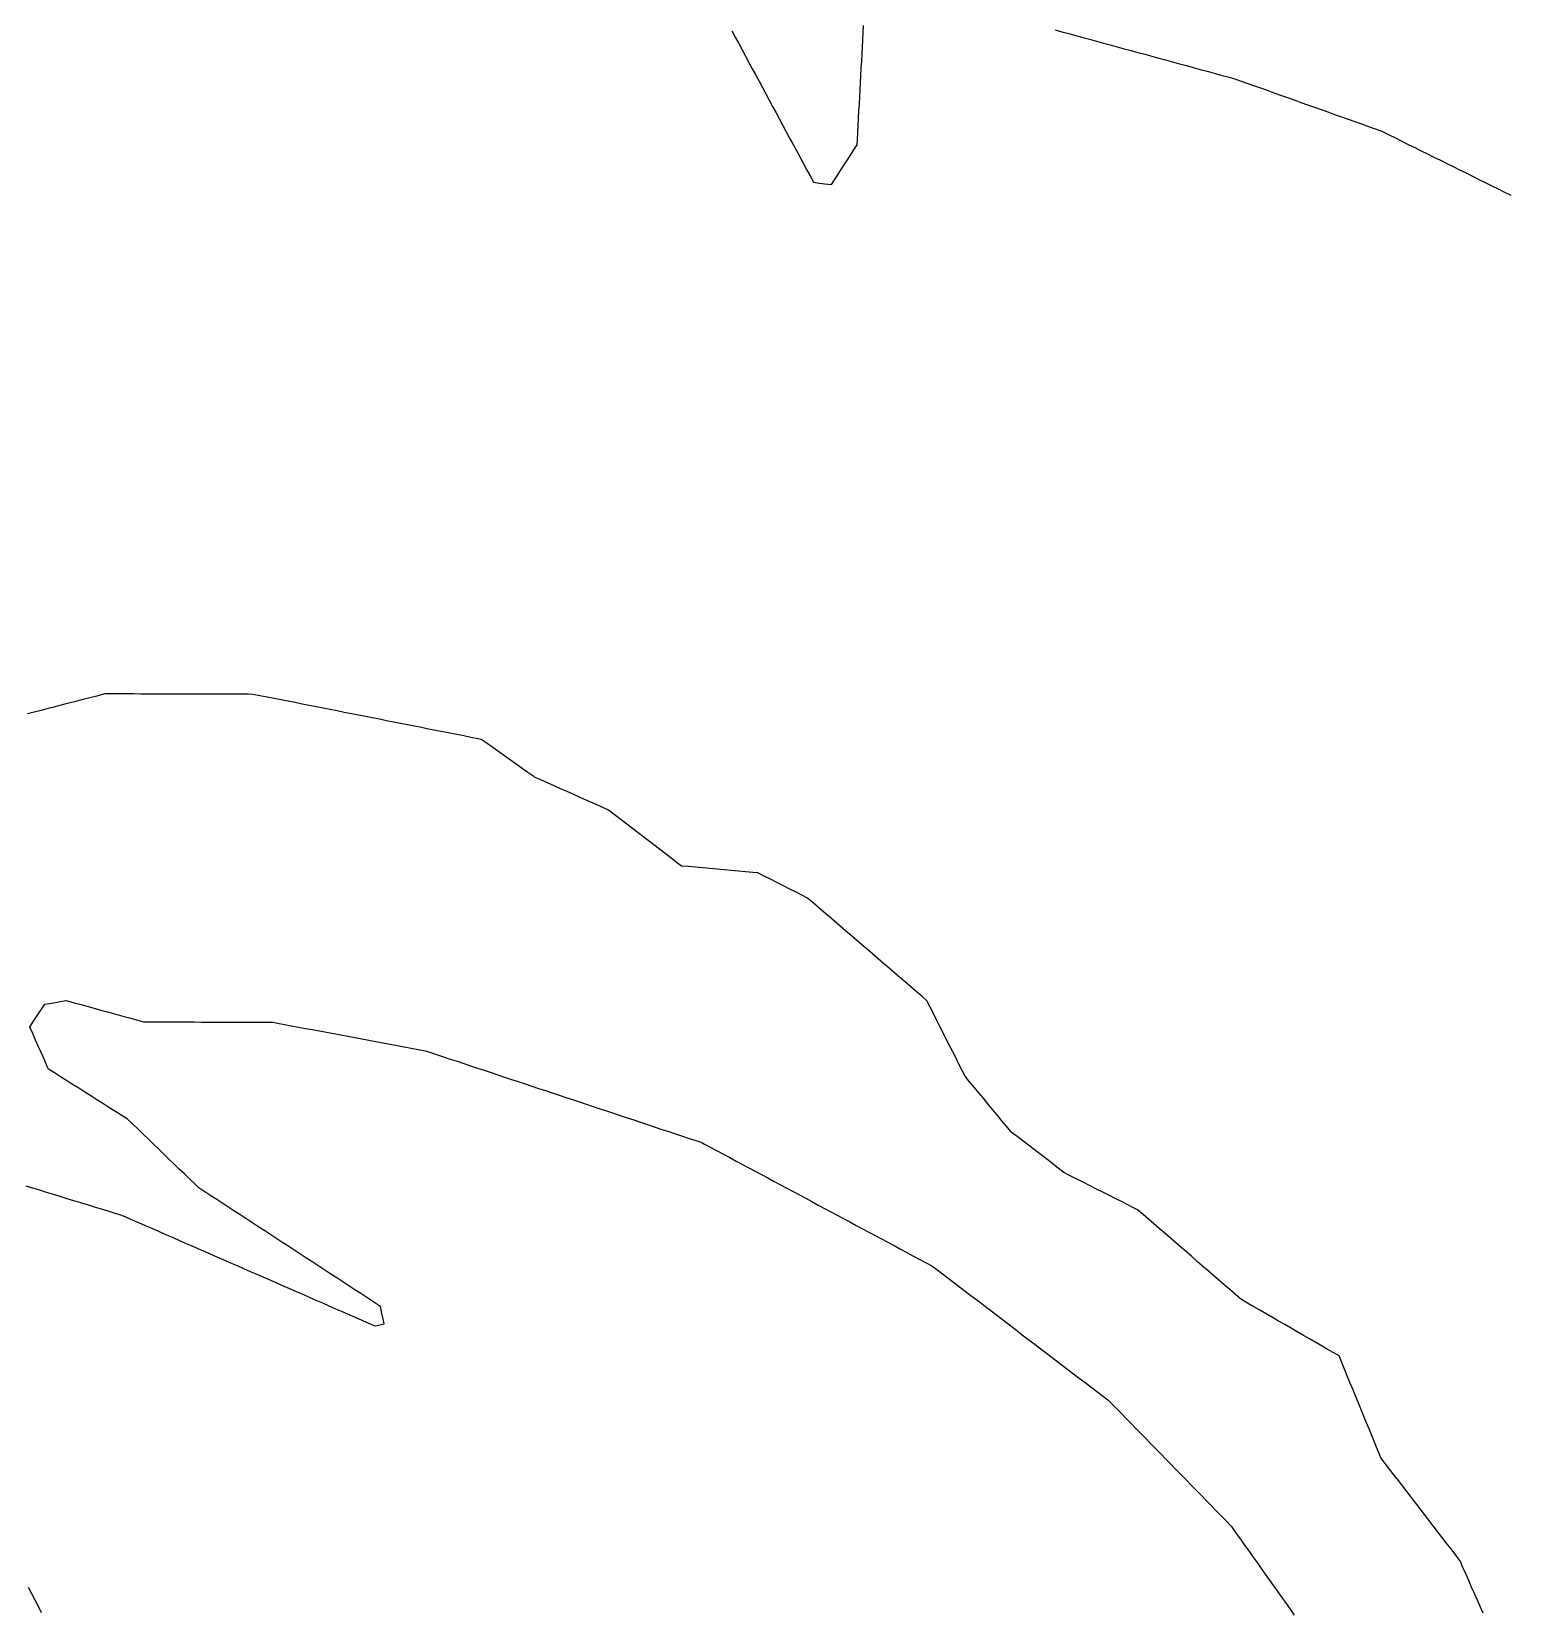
# Model space of a CAD drawing. Header units: millimetres. Extents: x 257 to 2289, y 96 to 1983.
# Drawn here: x 1909.5 to 2115.9, y 1036.4 to 1256.8 of the extents above; entities that cross this region are included whole.
import ezdxf

# ---------------------------------------------------------------- set-up
doc = ezdxf.new("R2010")
doc.units = ezdxf.units.MM
doc.layers.add('ALL_ISLANDS', color=7, linetype='Continuous')
doc.layers.add('OUTLINE_ISLAND_01', color=7, linetype='Continuous')

msp = doc.modelspace()

# ---------------------------------------------------------------- linework, layer by layer
at = {"layer": 'ALL_ISLANDS'}
for points in [[(2007.2126, 1256.9334), (2007.6869, 1256.0531), (2008.1613, 1255.1727), (2008.6357, 1254.2924), (2009.1101, 1253.4121), (2009.5845, 1252.5318), (2010.0589, 1251.6515), (2010.5333, 1250.7712), (2011.0077, 1249.8909), (2011.4821, 1249.0105), (2011.9564, 1248.1302), (2012.4308, 1247.2499), (2012.9052, 1246.3696), (2013.3796, 1245.4893), (2013.854, 1244.609), (2014.3284, 1243.7286), (2014.8028, 1242.8483), (2015.2772, 1241.968), (2015.7516, 1241.0877), (2016.2259, 1240.2074), (2016.7003, 1239.3271), (2017.1747, 1238.4468), (2017.6491, 1237.5664), (2018.1235, 1236.6861), (2018.5979, 1235.8058), (2019.1406, 1235.7314), (2020.1313, 1235.5955), (2021.122, 1235.4596), (2021.456, 1235.9802), (2021.9958, 1236.822), (2022.5357, 1237.6637), (2023.0756, 1238.5055), (2023.6154, 1239.3472), (2024.1553, 1240.189), (2024.6952, 1241.0307), (2024.7331, 1241.7257), (2024.7876, 1242.7242), (2024.8421, 1243.7227), (2024.8966, 1244.7212), (2024.9511, 1245.7197), (2025.0056, 1246.7182), (2025.0601, 1247.7167), (2025.1146, 1248.7153), (2025.1691, 1249.7138), (2025.2235, 1250.7123), (2025.278, 1251.7108), (2025.3325, 1252.7093), (2025.387, 1253.7078), (2025.4415, 1254.7063), (2025.496, 1255.7049), (2025.5505, 1256.7034), (2025.605, 1257.7019)], [(2052.3221, 1257.0764), (2053.2869, 1256.8135), (2054.2518, 1256.5506), (2055.2166, 1256.2878), (2056.1814, 1256.0249), (2057.1462, 1255.762), (2058.1111, 1255.4992), (2059.0759, 1255.2363), (2060.0407, 1254.9734), (2061.0056, 1254.7105), (2061.9704, 1254.4477), (2062.9352, 1254.1848), (2063.9001, 1253.9219), (2064.8649, 1253.6591), (2065.8297, 1253.3962), (2066.7946, 1253.1333), (2067.7594, 1252.8705), (2068.7242, 1252.6076), (2069.6891, 1252.3447), (2070.6539, 1252.0819), (2071.6187, 1251.819), (2072.5836, 1251.5561), (2073.5484, 1251.2932), (2074.5132, 1251.0304), (2075.478, 1250.7675), (2076.4429, 1250.5046), (2077.4077, 1250.2418), (2078.1605, 1249.9735), (2079.1025, 1249.6378), (2080.0444, 1249.3021), (2080.9864, 1248.9664), (2081.9284, 1248.6307), (2082.8704, 1248.295), (2083.8123, 1247.9593), (2084.7543, 1247.6236), (2085.6963, 1247.2879), (2086.6382, 1246.9522), (2087.5802, 1246.6165), (2088.5222, 1246.2808), (2089.4641, 1245.9451), (2090.4061, 1245.6094), (2091.3481, 1245.2737), (2092.2901, 1244.938), (2093.232, 1244.6024), (2094.174, 1244.2667), (2095.116, 1243.931), (2096.0579, 1243.5953), (2096.9999, 1243.2596), (2097.9419, 1242.9239), (2098.0545, 1242.868), (2098.9503, 1242.4235), (2099.8461, 1241.979), (2100.7418, 1241.5344), (2101.6376, 1241.0899), (2102.5334, 1240.6454), (2103.4291, 1240.2009), (2104.3249, 1239.7564), (2105.2207, 1239.3119), (2106.1165, 1238.8673), (2107.0122, 1238.4228), (2107.908, 1237.9783), (2108.8038, 1237.5338), (2109.6995, 1237.0893), (2110.5953, 1236.6448), (2111.4911, 1236.2003), (2112.3869, 1235.7557), (2113.2826, 1235.3112), (2114.1784, 1234.8667), (2115.0742, 1234.4222), (2115.9699, 1233.9777)], [(2112.0892, 1035.9895), (2111.6849, 1036.9041), (2111.2806, 1037.8188), (2110.8762, 1038.7334), (2110.4719, 1039.648), (2110.0676, 1040.5626), (2109.6633, 1041.4772), (2109.259, 1042.3919), (2108.8547, 1043.3065), (2108.7685, 1043.4187), (2108.1596, 1044.2119), (2107.5507, 1045.0052), (2106.9418, 1045.7985), (2106.333, 1046.5917), (2105.7241, 1047.385), (2105.1152, 1048.1782), (2104.5063, 1048.9715), (2103.8974, 1049.7647), (2103.2885, 1050.558), (2102.6796, 1051.3512), (2102.0707, 1052.1445), (2101.4618, 1052.9377), (2100.8529, 1053.731), (2100.244, 1054.5242), (2099.6351, 1055.3175), (2099.0262, 1056.1107), (2098.4173, 1056.904), (2097.8085, 1057.6972), (2097.6699, 1058.0348), (2097.2901, 1058.9599), (2096.9104, 1059.8849), (2096.5306, 1060.81), (2096.1509, 1061.7351), (2095.7711, 1062.6602), (2095.3914, 1063.5853), (2095.0116, 1064.5104), (2094.6319, 1065.4355), (2094.2521, 1066.3606), (2093.8724, 1067.2856), (2093.4926, 1068.2107), (2093.1129, 1069.1358), (2092.7331, 1070.0609), (2092.3534, 1070.986), (2091.9736, 1071.9111), (2091.3241, 1072.2859), (2090.4579, 1072.7858), (2089.5918, 1073.2856), (2088.7257, 1073.7854), (2087.8596, 1074.2852), (2086.9934, 1074.785), (2086.1273, 1075.2849), (2085.2612, 1075.7847), (2084.395, 1076.2845), (2083.5289, 1076.7843), (2082.6628, 1077.2842), (2081.7967, 1077.784), (2080.9305, 1078.2838), (2080.0644, 1078.7836), (2079.1983, 1079.2834), (2078.3322, 1079.7833), (2078.2139, 1079.8856), (2077.458, 1080.5403), (2076.7021, 1081.1949), (2075.9461, 1081.8496), (2075.1902, 1082.5042), (2074.4342, 1083.1588), (2073.6783, 1083.8135), (2072.9223, 1084.4681), (2072.1664, 1085.1227), (2071.4105, 1085.7774), (2070.6545, 1086.432), (2069.8986, 1087.0867), (2069.1426, 1087.7413), (2068.3867, 1088.3959), (2067.6307, 1089.0506), (2066.8748, 1089.7052), (2066.1189, 1090.3599), (2065.3629, 1091.0145), (2064.607, 1091.6691), (2063.851, 1092.3238), (2063.3821, 1092.5603), (2062.4892, 1093.0106), (2061.5963, 1093.4609), (2060.7034, 1093.9112), (2059.8106, 1094.3615), (2058.9177, 1094.8118), (2058.0248, 1095.2621), (2057.1319, 1095.7124), (2056.2391, 1096.1627), (2055.3462, 1096.613), (2054.4533, 1097.0633), (2053.5604, 1097.5135), (2053.3455, 1097.6795), (2052.5539, 1098.2905), (2051.7623, 1098.9016), (2050.9707, 1099.5126), (2050.1791, 1100.1236), (2049.3875, 1100.7347), (2048.5959, 1101.3457), (2047.8043, 1101.9568), (2047.0127, 1102.5678), (2046.2211, 1103.1789), (2046.1485, 1103.2663), (2045.51, 1104.0359), (2044.8716, 1104.8056), (2044.2331, 1105.5752), (2043.5946, 1106.3448), (2042.9561, 1107.1145), (2042.3176, 1107.8841), (2041.6791, 1108.6537), (2041.0407, 1109.4234), (2040.4022, 1110.193), (2039.7637, 1110.9626), (2039.4001, 1111.6832), (2038.9496, 1112.5759), (2038.4991, 1113.4687), (2038.0486, 1114.3615), (2037.598, 1115.2542), (2037.1475, 1116.147), (2036.697, 1117.0398), (2036.2465, 1117.9325), (2035.796, 1118.8253), (2035.3455, 1119.7181), (2034.895, 1120.6108), (2034.4444, 1121.5036), (2033.7048, 1122.1403), (2032.9469, 1122.7926), (2032.189, 1123.445), (2031.431, 1124.0973), (2030.6731, 1124.7497), (2029.9152, 1125.402), (2029.1573, 1126.0544), (2028.3994, 1126.7068), (2027.6415, 1127.3591), (2026.8836, 1128.0115), (2026.1256, 1128.6638), (2025.3677, 1129.3162), (2024.6098, 1129.9685), (2023.8519, 1130.6209), (2023.094, 1131.2732), (2022.3361, 1131.9256), (2021.5782, 1132.578), (2020.8203, 1133.2303), (2020.0623, 1133.8827), (2019.3044, 1134.535), (2018.5465, 1135.1874), (2017.7886, 1135.8397), (2017.0756, 1136.2016), (2016.1839, 1136.6543), (2015.2922, 1137.1069), (2014.4005, 1137.5595), (2013.5088, 1138.0121), (2012.6171, 1138.4648), (2011.7254, 1138.9174), (2010.8337, 1139.37), (2010.1188, 1139.4338), (2009.1228, 1139.5228), (2008.1267, 1139.6118), (2007.1307, 1139.7007), (2006.1347, 1139.7897), (2005.1386, 1139.8786), (2004.1426, 1139.9676), (2003.1466, 1140.0566), (2002.1505, 1140.1455), (2001.1545, 1140.2345), (2000.1584, 1140.3234), (1999.4914, 1140.8355), (1998.6982, 1141.4444), (1997.9049, 1142.0533), (1997.1117, 1142.6622), (1996.3184, 1143.2711), (1995.5252, 1143.88), (1994.732, 1144.4889), (1993.9387, 1145.0979), (1993.1455, 1145.7068), (1992.3522, 1146.3157), (1991.559, 1146.9246), (1990.7658, 1147.5335), (1989.9725, 1148.1424), (1989.6976, 1148.2649), (1988.7841, 1148.6718), (1987.8706, 1149.0787), (1986.9572, 1149.4856), (1986.0437, 1149.8925), (1985.1302, 1150.2994), (1984.2167, 1150.7063), (1983.3033, 1151.1132), (1982.3898, 1151.5201), (1981.4763, 1151.927), (1980.5629, 1152.3339), (1979.6494, 1152.7408), (1979.5601, 1152.8041), (1978.7438, 1153.3818), (1977.9276, 1153.9596), (1977.1114, 1154.5373), (1976.2952, 1155.1151), (1975.479, 1155.6928), (1974.6628, 1156.2706), (1973.8466, 1156.8483), (1973.0304, 1157.4261), (1972.2142, 1158.0038), (1971.7534, 1158.0948), (1970.7723, 1158.2885), (1969.7912, 1158.4822), (1968.8102, 1158.6759), (1967.8291, 1158.8696), (1966.8481, 1159.0633), (1965.867, 1159.257), (1964.8859, 1159.4507), (1963.9049, 1159.6444), (1962.9238, 1159.8381), (1961.9428, 1160.0318), (1960.9617, 1160.2255), (1959.9806, 1160.4192), (1958.9996, 1160.6129), (1958.0185, 1160.8066), (1957.0374, 1161.0003), (1956.0564, 1161.1939), (1955.0753, 1161.3876), (1954.0943, 1161.5813), (1953.1132, 1161.775), (1952.1321, 1161.9687), (1951.1511, 1162.1624), (1950.17, 1162.3561), (1949.1889, 1162.5498), (1948.2079, 1162.7435), (1947.2268, 1162.9372), (1946.2458, 1163.1309), (1945.2647, 1163.3246), (1944.2836, 1163.5183), (1943.3026, 1163.712), (1942.3215, 1163.9057), (1941.3405, 1164.0994), (1940.3594, 1164.2931), (1939.6898, 1164.2951), (1938.6898, 1164.298), (1937.6898, 1164.301), (1936.6898, 1164.304), (1935.6898, 1164.307), (1934.6898, 1164.31), (1933.6898, 1164.3129), (1932.6898, 1164.3159), (1931.6898, 1164.3189), (1930.6898, 1164.3219), (1929.6898, 1164.3249), (1928.6898, 1164.3278), (1927.6899, 1164.3308), (1926.6899, 1164.3338), (1925.6899, 1164.3368), (1924.6899, 1164.3397), (1923.6899, 1164.3427), (1922.6899, 1164.3457), (1921.6899, 1164.3487), (1920.6899, 1164.3517), (1919.6899, 1164.3546), (1919.5142, 1164.3092), (1918.5461, 1164.0588), (1917.578, 1163.8084), (1916.6098, 1163.558), (1915.6417, 1163.3076), (1914.6735, 1163.0573), (1913.7054, 1162.8069), (1912.7372, 1162.5565), (1911.7691, 1162.3061), (1910.8009, 1162.0557), (1909.8328, 1161.8053), (1908.8647, 1161.5549)], [(1908.6314, 1095.6742), (1909.5876, 1095.3814), (1910.5438, 1095.0886), (1911.4999, 1094.7959), (1912.4561, 1094.5031), (1913.4123, 1094.2103), (1914.3685, 1093.9175), (1915.3247, 1093.6248), (1916.2809, 1093.332), (1917.237, 1093.0392), (1918.1932, 1092.7464), (1919.1494, 1092.4537), (1920.1056, 1092.1609), (1921.0618, 1091.8681), (1922.0179, 1091.5753), (1922.5695, 1091.3342), (1923.4857, 1090.9335), (1924.402, 1090.5329), (1925.3182, 1090.1322), (1926.2344, 1089.7316), (1927.1506, 1089.3309), (1928.0669, 1088.9303), (1928.9831, 1088.5296), (1929.8993, 1088.129), (1930.8156, 1087.7283), (1931.7318, 1087.3277), (1932.648, 1086.927), (1933.5643, 1086.5264), (1934.4805, 1086.1257), (1935.3967, 1085.7251), (1936.313, 1085.3245), (1937.2292, 1084.9238), (1938.1454, 1084.5232), (1939.0617, 1084.1225), (1939.9779, 1083.7219), (1940.8941, 1083.3212), (1941.8104, 1082.9206), (1942.7266, 1082.5199), (1943.6428, 1082.1193), (1944.5591, 1081.7186), (1945.4753, 1081.318), (1946.3915, 1080.9173), (1947.3078, 1080.5167), (1948.224, 1080.116), (1949.1402, 1079.7154), (1950.0564, 1079.3147), (1950.9727, 1078.9141), (1951.8889, 1078.5134), (1952.8051, 1078.1128), (1953.7214, 1077.7121), (1954.6376, 1077.3115), (1955.5538, 1076.9108), (1956.4701, 1076.5102), (1957.3863, 1076.1095), (1957.7001, 1076.1794), (1958.6762, 1076.3967), (1958.5762, 1076.8663), (1958.3678, 1077.8443), (1958.1594, 1078.8224), (1957.9305, 1078.9719), (1957.0933, 1079.5188), (1956.2561, 1080.0657), (1955.4189, 1080.6126), (1954.5818, 1081.1595), (1953.7446, 1081.7064), (1952.9074, 1082.2533), (1952.0702, 1082.8002), (1951.233, 1083.3471), (1950.3958, 1083.894), (1949.5586, 1084.4409), (1948.7214, 1084.9878), (1947.8842, 1085.5347), (1947.047, 1086.0816), (1946.2098, 1086.6285), (1945.3726, 1087.1754), (1944.5354, 1087.7223), (1943.6982, 1088.2692), (1942.861, 1088.8161), (1942.0238, 1089.363), (1941.1866, 1089.91), (1940.3494, 1090.4569), (1939.5122, 1091.0038), (1938.675, 1091.5507), (1937.8378, 1092.0976), (1937.0006, 1092.6445), (1936.1634, 1093.1914), (1935.3262, 1093.7383), (1934.489, 1094.2852), (1933.6519, 1094.8321), (1932.8147, 1095.379), (1932.2405, 1095.9317), (1931.5201, 1096.6252), (1930.7997, 1097.3188), (1930.0793, 1098.0123), (1929.3589, 1098.7059), (1928.6385, 1099.3994), (1927.918, 1100.0929), (1927.1976, 1100.7865), (1926.4772, 1101.48), (1925.7568, 1102.1736), (1925.0364, 1102.8671), (1924.316, 1103.5607), (1923.5955, 1104.2542), (1922.8751, 1104.9477), (1922.7861, 1105.0043), (1921.9418, 1105.5402), (1921.0975, 1106.0761), (1920.2533, 1106.612), (1919.409, 1107.1479), (1918.5647, 1107.6838), (1917.7204, 1108.2197), (1916.8761, 1108.7556), (1916.0319, 1109.2915), (1915.1876, 1109.8274), (1914.3433, 1110.3633), (1913.499, 1110.8992), (1912.6547, 1111.4351), (1911.8105, 1111.971), (1911.6436, 1112.346), (1911.2371, 1113.2596), (1910.8306, 1114.1733), (1910.4241, 1115.0869), (1910.0176, 1116.0006), (1909.6111, 1116.9142), (1909.2046, 1117.8279), (1909.6531, 1118.5072), (1910.204, 1119.3418), (1910.7549, 1120.1763), (1911.3059, 1121.0109), (1912.2771, 1121.1899), (1913.2605, 1121.3711), (1914.244, 1121.5523), (1914.4591, 1121.4931), (1915.4232, 1121.2274), (1916.3873, 1120.9618), (1917.3513, 1120.6962), (1918.3154, 1120.4306), (1919.2795, 1120.1649), (1920.2436, 1119.8993), (1921.2076, 1119.6337), (1922.1717, 1119.3681), (1923.1358, 1119.1025), (1924.0999, 1118.8368), (1925.064, 1118.5712), (1925.1699, 1118.5708), (1926.1699, 1118.5671), (1927.1699, 1118.5633), (1928.1699, 1118.5596), (1929.1699, 1118.5558), (1930.1698, 1118.552), (1931.1698, 1118.5483), (1932.1698, 1118.5445), (1933.1698, 1118.5408), (1934.1698, 1118.537), (1935.1698, 1118.5333), (1936.1698, 1118.5295), (1937.1698, 1118.5258), (1938.1698, 1118.522), (1939.1698, 1118.5182), (1940.1698, 1118.5145), (1941.1698, 1118.5107), (1942.1698, 1118.507), (1943.1698, 1118.5032), (1943.7665, 1118.3916), (1944.7495, 1118.2077), (1945.7324, 1118.0238), (1946.7154, 1117.8399), (1947.6983, 1117.656), (1948.6813, 1117.4721), (1949.6642, 1117.2883), (1950.6472, 1117.1044), (1951.6301, 1116.9205), (1952.6131, 1116.7366), (1953.596, 1116.5527), (1954.579, 1116.3688), (1955.5619, 1116.1849), (1956.5448, 1116.0011), (1957.5278, 1115.8172), (1958.5107, 1115.6333), (1959.4937, 1115.4494), (1960.4766, 1115.2655), (1961.4596, 1115.0816), (1962.4425, 1114.8977), (1963.4255, 1114.7138), (1964.4084, 1114.53), (1965.0503, 1114.3168), (1965.9993, 1114.0016), (1966.9483, 1113.6864), (1967.8974, 1113.3711), (1968.8464, 1113.0559), (1969.7954, 1112.7407), (1970.7444, 1112.4255), (1971.6934, 1112.1103), (1972.6425, 1111.7951), (1973.5915, 1111.4799), (1974.5405, 1111.1647), (1975.4895, 1110.8495), (1976.4386, 1110.5343), (1977.3876, 1110.219), (1978.3366, 1109.9038), (1979.2856, 1109.5886), (1980.2346, 1109.2734), (1981.1837, 1108.9582), (1982.1327, 1108.643), (1983.0817, 1108.3278), (1984.0307, 1108.0126), (1984.9798, 1107.6974), (1985.9288, 1107.3822), (1986.8778, 1107.067), (1987.8268, 1106.7517), (1988.7758, 1106.4365), (1989.7249, 1106.1213), (1990.6739, 1105.8061), (1991.6229, 1105.4909), (1992.5719, 1105.1757), (1993.521, 1104.8605), (1994.47, 1104.5453), (1995.419, 1104.2301), (1996.368, 1103.9149), (1997.317, 1103.5996), (1998.2661, 1103.2844), (1999.2151, 1102.9692), (2000.1641, 1102.654), (2001.1131, 1102.3388), (2002.0622, 1102.0236), (2003.0112, 1101.7084), (2003.4131, 1101.4928), (2004.2943, 1101.0202), (2005.1756, 1100.5475), (2006.0568, 1100.0748), (2006.9381, 1099.6022), (2007.8193, 1099.1295), (2008.7005, 1098.6568), (2009.5818, 1098.1842), (2010.463, 1097.7115), (2011.3443, 1097.2388), (2012.2255, 1096.7662), (2013.1068, 1096.2935), (2013.988, 1095.8208), (2014.8692, 1095.3482), (2015.7505, 1094.8755), (2016.6317, 1094.4028), (2017.513, 1093.9302), (2018.3942, 1093.4575), (2019.2755, 1092.9849), (2020.1567, 1092.5122), (2021.0379, 1092.0395), (2021.9192, 1091.5669), (2022.8004, 1091.0942), (2023.6817, 1090.6215), (2024.5629, 1090.1489), (2025.4441, 1089.6762), (2026.3254, 1089.2035), (2027.2066, 1088.7309), (2028.0879, 1088.2582), (2028.9691, 1087.7855), (2029.8504, 1087.3129), (2030.7316, 1086.8402), (2031.6128, 1086.3675), (2032.4941, 1085.8949), (2033.3753, 1085.4222), (2034.2566, 1084.9496), (2035.1378, 1084.4769), (2035.8112, 1083.9646), (2036.6071, 1083.3592), (2037.403, 1082.7538), (2038.1989, 1082.1484), (2038.9948, 1081.5429), (2039.7907, 1080.9375), (2040.5866, 1080.3321), (2041.3825, 1079.7267), (2042.1785, 1079.1213), (2042.9744, 1078.5158), (2043.7703, 1077.9104), (2044.5662, 1077.305), (2045.3621, 1076.6996), (2046.158, 1076.0941), (2046.9539, 1075.4887), (2047.7498, 1074.8833), (2048.5457, 1074.2779), (2049.3416, 1073.6724), (2050.1375, 1073.067), (2050.9334, 1072.4616), (2051.7293, 1071.8562), (2052.5252, 1071.2507), (2053.3211, 1070.6453), (2054.117, 1070.0399), (2054.9129, 1069.4345), (2055.7088, 1068.829), (2056.5047, 1068.2236), (2057.3006, 1067.6182), (2058.0965, 1067.0128), (2058.8924, 1066.4074), (2059.6883, 1065.8019), (2060.1442, 1065.3348), (2060.8426, 1064.6192), (2061.5411, 1063.9035), (2062.2395, 1063.1878), (2062.9379, 1062.4721), (2063.6364, 1061.7565), (2064.3348, 1061.0408), (2065.0333, 1060.3251), (2065.7317, 1059.6095), (2066.4301, 1058.8938), (2067.1286, 1058.1781), (2067.827, 1057.4625), (2068.5255, 1056.7468), (2069.2239, 1056.0311), (2069.9223, 1055.3154), (2070.6208, 1054.5998), (2071.3192, 1053.8841), (2072.0177, 1053.1684), (2072.7161, 1052.4528), (2073.4145, 1051.7371), (2074.113, 1051.0214), (2074.8114, 1050.3058), (2075.5099, 1049.5901), (2076.2083, 1048.8744), (2076.9067, 1048.1588), (2077.0488, 1047.9581), (2077.6268, 1047.1421), (2078.2048, 1046.326), (2078.7827, 1045.51), (2079.3607, 1044.6939), (2079.9387, 1043.8779), (2080.5167, 1043.0618), (2081.0946, 1042.2458), (2081.6726, 1041.4297), (2082.2506, 1040.6137), (2082.8286, 1039.7976), (2083.4065, 1038.9815), (2083.9845, 1038.1655), (2084.5625, 1037.3494), (2085.1405, 1036.5334), (2085.7184, 1035.7173)], [(1910.8548, 1036.0249), (1910.401, 1036.916), (1909.9471, 1037.8071), (1909.4933, 1038.6981), (1909.0394, 1039.5892)]]:
    msp.add_lwpolyline(points, dxfattribs=at)
at = {"layer": 'OUTLINE_ISLAND_01'}
for points in [[(2007.2126, 1256.9334), (2007.6869, 1256.0531), (2008.1613, 1255.1727), (2008.6357, 1254.2924), (2009.1101, 1253.4121), (2009.5845, 1252.5318), (2010.0589, 1251.6515), (2010.5333, 1250.7712), (2011.0077, 1249.8909), (2011.4821, 1249.0105), (2011.9564, 1248.1302), (2012.4308, 1247.2499), (2012.9052, 1246.3696), (2013.3796, 1245.4893), (2013.854, 1244.609), (2014.3284, 1243.7286), (2014.8028, 1242.8483), (2015.2772, 1241.968), (2015.7516, 1241.0877), (2016.2259, 1240.2074), (2016.7003, 1239.3271), (2017.1747, 1238.4468), (2017.6491, 1237.5664), (2018.1235, 1236.6861), (2018.5979, 1235.8058), (2019.1406, 1235.7314), (2020.1313, 1235.5955), (2021.122, 1235.4596), (2021.456, 1235.9802), (2021.9958, 1236.822), (2022.5357, 1237.6637), (2023.0756, 1238.5055), (2023.6154, 1239.3472), (2024.1553, 1240.189), (2024.6952, 1241.0307), (2024.7331, 1241.7257), (2024.7876, 1242.7242), (2024.8421, 1243.7227), (2024.8966, 1244.7212), (2024.9511, 1245.7197), (2025.0056, 1246.7182), (2025.0601, 1247.7167), (2025.1146, 1248.7153), (2025.1691, 1249.7138), (2025.2235, 1250.7123), (2025.278, 1251.7108), (2025.3325, 1252.7093), (2025.387, 1253.7078), (2025.4415, 1254.7063), (2025.496, 1255.7049), (2025.5505, 1256.7034), (2025.605, 1257.7019)], [(2052.3221, 1257.0764), (2053.2869, 1256.8135), (2054.2518, 1256.5506), (2055.2166, 1256.2878), (2056.1814, 1256.0249), (2057.1462, 1255.762), (2058.1111, 1255.4992), (2059.0759, 1255.2363), (2060.0407, 1254.9734), (2061.0056, 1254.7105), (2061.9704, 1254.4477), (2062.9352, 1254.1848), (2063.9001, 1253.9219), (2064.8649, 1253.6591), (2065.8297, 1253.3962), (2066.7946, 1253.1333), (2067.7594, 1252.8705), (2068.7242, 1252.6076), (2069.6891, 1252.3447), (2070.6539, 1252.0819), (2071.6187, 1251.819), (2072.5836, 1251.5561), (2073.5484, 1251.2932), (2074.5132, 1251.0304), (2075.478, 1250.7675), (2076.4429, 1250.5046), (2077.4077, 1250.2418), (2078.1605, 1249.9735), (2079.1025, 1249.6378), (2080.0444, 1249.3021), (2080.9864, 1248.9664), (2081.9284, 1248.6307), (2082.8704, 1248.295), (2083.8123, 1247.9593), (2084.7543, 1247.6236), (2085.6963, 1247.2879), (2086.6382, 1246.9522), (2087.5802, 1246.6165), (2088.5222, 1246.2808), (2089.4641, 1245.9451), (2090.4061, 1245.6094), (2091.3481, 1245.2737), (2092.2901, 1244.938), (2093.232, 1244.6024), (2094.174, 1244.2667), (2095.116, 1243.931), (2096.0579, 1243.5953), (2096.9999, 1243.2596), (2097.9419, 1242.9239), (2098.0545, 1242.868), (2098.9503, 1242.4235), (2099.8461, 1241.979), (2100.7418, 1241.5344), (2101.6376, 1241.0899), (2102.5334, 1240.6454), (2103.4291, 1240.2009), (2104.3249, 1239.7564), (2105.2207, 1239.3119), (2106.1165, 1238.8673), (2107.0122, 1238.4228), (2107.908, 1237.9783), (2108.8038, 1237.5338), (2109.6995, 1237.0893), (2110.5953, 1236.6448), (2111.4911, 1236.2003), (2112.3869, 1235.7557), (2113.2826, 1235.3112), (2114.1784, 1234.8667), (2115.0742, 1234.4222), (2115.9699, 1233.9777)], [(2112.0892, 1035.9895), (2111.6849, 1036.9041), (2111.2806, 1037.8188), (2110.8762, 1038.7334), (2110.4719, 1039.648), (2110.0676, 1040.5626), (2109.6633, 1041.4772), (2109.259, 1042.3919), (2108.8547, 1043.3065), (2108.7685, 1043.4187), (2108.1596, 1044.2119), (2107.5507, 1045.0052), (2106.9418, 1045.7985), (2106.333, 1046.5917), (2105.7241, 1047.385), (2105.1152, 1048.1782), (2104.5063, 1048.9715), (2103.8974, 1049.7647), (2103.2885, 1050.558), (2102.6796, 1051.3512), (2102.0707, 1052.1445), (2101.4618, 1052.9377), (2100.8529, 1053.731), (2100.244, 1054.5242), (2099.6351, 1055.3175), (2099.0262, 1056.1107), (2098.4173, 1056.904), (2097.8085, 1057.6972), (2097.6699, 1058.0348), (2097.2901, 1058.9599), (2096.9104, 1059.8849), (2096.5306, 1060.81), (2096.1509, 1061.7351), (2095.7711, 1062.6602), (2095.3914, 1063.5853), (2095.0116, 1064.5104), (2094.6319, 1065.4355), (2094.2521, 1066.3606), (2093.8724, 1067.2856), (2093.4926, 1068.2107), (2093.1129, 1069.1358), (2092.7331, 1070.0609), (2092.3534, 1070.986), (2091.9736, 1071.9111), (2091.3241, 1072.2859), (2090.4579, 1072.7858), (2089.5918, 1073.2856), (2088.7257, 1073.7854), (2087.8596, 1074.2852), (2086.9934, 1074.785), (2086.1273, 1075.2849), (2085.2612, 1075.7847), (2084.395, 1076.2845), (2083.5289, 1076.7843), (2082.6628, 1077.2842), (2081.7967, 1077.784), (2080.9305, 1078.2838), (2080.0644, 1078.7836), (2079.1983, 1079.2834), (2078.3322, 1079.7833), (2078.2139, 1079.8856), (2077.458, 1080.5403), (2076.7021, 1081.1949), (2075.9461, 1081.8496), (2075.1902, 1082.5042), (2074.4342, 1083.1588), (2073.6783, 1083.8135), (2072.9223, 1084.4681), (2072.1664, 1085.1227), (2071.4105, 1085.7774), (2070.6545, 1086.432), (2069.8986, 1087.0867), (2069.1426, 1087.7413), (2068.3867, 1088.3959), (2067.6307, 1089.0506), (2066.8748, 1089.7052), (2066.1189, 1090.3599), (2065.3629, 1091.0145), (2064.607, 1091.6691), (2063.851, 1092.3238), (2063.3821, 1092.5603), (2062.4892, 1093.0106), (2061.5963, 1093.4609), (2060.7034, 1093.9112), (2059.8106, 1094.3615), (2058.9177, 1094.8118), (2058.0248, 1095.2621), (2057.1319, 1095.7124), (2056.2391, 1096.1627), (2055.3462, 1096.613), (2054.4533, 1097.0633), (2053.5604, 1097.5135), (2053.3455, 1097.6795), (2052.5539, 1098.2905), (2051.7623, 1098.9016), (2050.9707, 1099.5126), (2050.1791, 1100.1236), (2049.3875, 1100.7347), (2048.5959, 1101.3457), (2047.8043, 1101.9568), (2047.0127, 1102.5678), (2046.2211, 1103.1789), (2046.1485, 1103.2663), (2045.51, 1104.0359), (2044.8716, 1104.8056), (2044.2331, 1105.5752), (2043.5946, 1106.3448), (2042.9561, 1107.1145), (2042.3176, 1107.8841), (2041.6791, 1108.6537), (2041.0407, 1109.4234), (2040.4022, 1110.193), (2039.7637, 1110.9626), (2039.4001, 1111.6832), (2038.9496, 1112.5759), (2038.4991, 1113.4687), (2038.0486, 1114.3615), (2037.598, 1115.2542), (2037.1475, 1116.147), (2036.697, 1117.0398), (2036.2465, 1117.9325), (2035.796, 1118.8253), (2035.3455, 1119.7181), (2034.895, 1120.6108), (2034.4444, 1121.5036), (2033.7048, 1122.1403), (2032.9469, 1122.7926), (2032.189, 1123.445), (2031.431, 1124.0973), (2030.6731, 1124.7497), (2029.9152, 1125.402), (2029.1573, 1126.0544), (2028.3994, 1126.7068), (2027.6415, 1127.3591), (2026.8836, 1128.0115), (2026.1256, 1128.6638), (2025.3677, 1129.3162), (2024.6098, 1129.9685), (2023.8519, 1130.6209), (2023.094, 1131.2732), (2022.3361, 1131.9256), (2021.5782, 1132.578), (2020.8203, 1133.2303), (2020.0623, 1133.8827), (2019.3044, 1134.535), (2018.5465, 1135.1874), (2017.7886, 1135.8397), (2017.0756, 1136.2016), (2016.1839, 1136.6543), (2015.2922, 1137.1069), (2014.4005, 1137.5595), (2013.5088, 1138.0121), (2012.6171, 1138.4648), (2011.7254, 1138.9174), (2010.8337, 1139.37), (2010.1188, 1139.4338), (2009.1228, 1139.5228), (2008.1267, 1139.6118), (2007.1307, 1139.7007), (2006.1347, 1139.7897), (2005.1386, 1139.8786), (2004.1426, 1139.9676), (2003.1466, 1140.0566), (2002.1505, 1140.1455), (2001.1545, 1140.2345), (2000.1584, 1140.3234), (1999.4914, 1140.8355), (1998.6982, 1141.4444), (1997.9049, 1142.0533), (1997.1117, 1142.6622), (1996.3184, 1143.2711), (1995.5252, 1143.88), (1994.732, 1144.4889), (1993.9387, 1145.0979), (1993.1455, 1145.7068), (1992.3522, 1146.3157), (1991.559, 1146.9246), (1990.7658, 1147.5335), (1989.9725, 1148.1424), (1989.6976, 1148.2649), (1988.7841, 1148.6718), (1987.8706, 1149.0787), (1986.9572, 1149.4856), (1986.0437, 1149.8925), (1985.1302, 1150.2994), (1984.2167, 1150.7063), (1983.3033, 1151.1132), (1982.3898, 1151.5201), (1981.4763, 1151.927), (1980.5629, 1152.3339), (1979.6494, 1152.7408), (1979.5601, 1152.8041), (1978.7438, 1153.3818), (1977.9276, 1153.9596), (1977.1114, 1154.5373), (1976.2952, 1155.1151), (1975.479, 1155.6928), (1974.6628, 1156.2706), (1973.8466, 1156.8483), (1973.0304, 1157.4261), (1972.2142, 1158.0038), (1971.7534, 1158.0948), (1970.7723, 1158.2885), (1969.7912, 1158.4822), (1968.8102, 1158.6759), (1967.8291, 1158.8696), (1966.8481, 1159.0633), (1965.867, 1159.257), (1964.8859, 1159.4507), (1963.9049, 1159.6444), (1962.9238, 1159.8381), (1961.9428, 1160.0318), (1960.9617, 1160.2255), (1959.9806, 1160.4192), (1958.9996, 1160.6129), (1958.0185, 1160.8066), (1957.0374, 1161.0003), (1956.0564, 1161.1939), (1955.0753, 1161.3876), (1954.0943, 1161.5813), (1953.1132, 1161.775), (1952.1321, 1161.9687), (1951.1511, 1162.1624), (1950.17, 1162.3561), (1949.1889, 1162.5498), (1948.2079, 1162.7435), (1947.2268, 1162.9372), (1946.2458, 1163.1309), (1945.2647, 1163.3246), (1944.2836, 1163.5183), (1943.3026, 1163.712), (1942.3215, 1163.9057), (1941.3405, 1164.0994), (1940.3594, 1164.2931), (1939.6898, 1164.2951), (1938.6898, 1164.298), (1937.6898, 1164.301), (1936.6898, 1164.304), (1935.6898, 1164.307), (1934.6898, 1164.31), (1933.6898, 1164.3129), (1932.6898, 1164.3159), (1931.6898, 1164.3189), (1930.6898, 1164.3219), (1929.6898, 1164.3249), (1928.6898, 1164.3278), (1927.6899, 1164.3308), (1926.6899, 1164.3338), (1925.6899, 1164.3368), (1924.6899, 1164.3397), (1923.6899, 1164.3427), (1922.6899, 1164.3457), (1921.6899, 1164.3487), (1920.6899, 1164.3517), (1919.6899, 1164.3546), (1919.5142, 1164.3092), (1918.5461, 1164.0588), (1917.578, 1163.8084), (1916.6098, 1163.558), (1915.6417, 1163.3076), (1914.6735, 1163.0573), (1913.7054, 1162.8069), (1912.7372, 1162.5565), (1911.7691, 1162.3061), (1910.8009, 1162.0557), (1909.8328, 1161.8053), (1908.8647, 1161.5549)], [(1908.6314, 1095.6742), (1909.5876, 1095.3814), (1910.5438, 1095.0886), (1911.4999, 1094.7959), (1912.4561, 1094.5031), (1913.4123, 1094.2103), (1914.3685, 1093.9175), (1915.3247, 1093.6248), (1916.2809, 1093.332), (1917.237, 1093.0392), (1918.1932, 1092.7464), (1919.1494, 1092.4537), (1920.1056, 1092.1609), (1921.0618, 1091.8681), (1922.0179, 1091.5753), (1922.5695, 1091.3342), (1923.4857, 1090.9335), (1924.402, 1090.5329), (1925.3182, 1090.1322), (1926.2344, 1089.7316), (1927.1506, 1089.3309), (1928.0669, 1088.9303), (1928.9831, 1088.5296), (1929.8993, 1088.129), (1930.8156, 1087.7283), (1931.7318, 1087.3277), (1932.648, 1086.927), (1933.5643, 1086.5264), (1934.4805, 1086.1257), (1935.3967, 1085.7251), (1936.313, 1085.3245), (1937.2292, 1084.9238), (1938.1454, 1084.5232), (1939.0617, 1084.1225), (1939.9779, 1083.7219), (1940.8941, 1083.3212), (1941.8104, 1082.9206), (1942.7266, 1082.5199), (1943.6428, 1082.1193), (1944.5591, 1081.7186), (1945.4753, 1081.318), (1946.3915, 1080.9173), (1947.3078, 1080.5167), (1948.224, 1080.116), (1949.1402, 1079.7154), (1950.0564, 1079.3147), (1950.9727, 1078.9141), (1951.8889, 1078.5134), (1952.8051, 1078.1128), (1953.7214, 1077.7121), (1954.6376, 1077.3115), (1955.5538, 1076.9108), (1956.4701, 1076.5102), (1957.3863, 1076.1095), (1957.7001, 1076.1794), (1958.6762, 1076.3967), (1958.5762, 1076.8663), (1958.3678, 1077.8443), (1958.1594, 1078.8224), (1957.9305, 1078.9719), (1957.0933, 1079.5188), (1956.2561, 1080.0657), (1955.4189, 1080.6126), (1954.5818, 1081.1595), (1953.7446, 1081.7064), (1952.9074, 1082.2533), (1952.0702, 1082.8002), (1951.233, 1083.3471), (1950.3958, 1083.894), (1949.5586, 1084.4409), (1948.7214, 1084.9878), (1947.8842, 1085.5347), (1947.047, 1086.0816), (1946.2098, 1086.6285), (1945.3726, 1087.1754), (1944.5354, 1087.7223), (1943.6982, 1088.2692), (1942.861, 1088.8161), (1942.0238, 1089.363), (1941.1866, 1089.91), (1940.3494, 1090.4569), (1939.5122, 1091.0038), (1938.675, 1091.5507), (1937.8378, 1092.0976), (1937.0006, 1092.6445), (1936.1634, 1093.1914), (1935.3262, 1093.7383), (1934.489, 1094.2852), (1933.6519, 1094.8321), (1932.8147, 1095.379), (1932.2405, 1095.9317), (1931.5201, 1096.6252), (1930.7997, 1097.3188), (1930.0793, 1098.0123), (1929.3589, 1098.7059), (1928.6385, 1099.3994), (1927.918, 1100.0929), (1927.1976, 1100.7865), (1926.4772, 1101.48), (1925.7568, 1102.1736), (1925.0364, 1102.8671), (1924.316, 1103.5607), (1923.5955, 1104.2542), (1922.8751, 1104.9477), (1922.7861, 1105.0043), (1921.9418, 1105.5402), (1921.0975, 1106.0761), (1920.2533, 1106.612), (1919.409, 1107.1479), (1918.5647, 1107.6838), (1917.7204, 1108.2197), (1916.8761, 1108.7556), (1916.0319, 1109.2915), (1915.1876, 1109.8274), (1914.3433, 1110.3633), (1913.499, 1110.8992), (1912.6547, 1111.4351), (1911.8105, 1111.971), (1911.6436, 1112.346), (1911.2371, 1113.2596), (1910.8306, 1114.1733), (1910.4241, 1115.0869), (1910.0176, 1116.0006), (1909.6111, 1116.9142), (1909.2046, 1117.8279), (1909.6531, 1118.5072), (1910.204, 1119.3418), (1910.7549, 1120.1763), (1911.3059, 1121.0109), (1912.2771, 1121.1899), (1913.2605, 1121.3711), (1914.244, 1121.5523), (1914.4591, 1121.4931), (1915.4232, 1121.2274), (1916.3873, 1120.9618), (1917.3513, 1120.6962), (1918.3154, 1120.4306), (1919.2795, 1120.1649), (1920.2436, 1119.8993), (1921.2076, 1119.6337), (1922.1717, 1119.3681), (1923.1358, 1119.1025), (1924.0999, 1118.8368), (1925.064, 1118.5712), (1925.1699, 1118.5708), (1926.1699, 1118.5671), (1927.1699, 1118.5633), (1928.1699, 1118.5596), (1929.1699, 1118.5558), (1930.1698, 1118.552), (1931.1698, 1118.5483), (1932.1698, 1118.5445), (1933.1698, 1118.5408), (1934.1698, 1118.537), (1935.1698, 1118.5333), (1936.1698, 1118.5295), (1937.1698, 1118.5258), (1938.1698, 1118.522), (1939.1698, 1118.5182), (1940.1698, 1118.5145), (1941.1698, 1118.5107), (1942.1698, 1118.507), (1943.1698, 1118.5032), (1943.7665, 1118.3916), (1944.7495, 1118.2077), (1945.7324, 1118.0238), (1946.7154, 1117.8399), (1947.6983, 1117.656), (1948.6813, 1117.4721), (1949.6642, 1117.2883), (1950.6472, 1117.1044), (1951.6301, 1116.9205), (1952.6131, 1116.7366), (1953.596, 1116.5527), (1954.579, 1116.3688), (1955.5619, 1116.1849), (1956.5448, 1116.0011), (1957.5278, 1115.8172), (1958.5107, 1115.6333), (1959.4937, 1115.4494), (1960.4766, 1115.2655), (1961.4596, 1115.0816), (1962.4425, 1114.8977), (1963.4255, 1114.7138), (1964.4084, 1114.53), (1965.0503, 1114.3168), (1965.9993, 1114.0016), (1966.9483, 1113.6864), (1967.8974, 1113.3711), (1968.8464, 1113.0559), (1969.7954, 1112.7407), (1970.7444, 1112.4255), (1971.6934, 1112.1103), (1972.6425, 1111.7951), (1973.5915, 1111.4799), (1974.5405, 1111.1647), (1975.4895, 1110.8495), (1976.4386, 1110.5343), (1977.3876, 1110.219), (1978.3366, 1109.9038), (1979.2856, 1109.5886), (1980.2346, 1109.2734), (1981.1837, 1108.9582), (1982.1327, 1108.643), (1983.0817, 1108.3278), (1984.0307, 1108.0126), (1984.9798, 1107.6974), (1985.9288, 1107.3822), (1986.8778, 1107.067), (1987.8268, 1106.7517), (1988.7758, 1106.4365), (1989.7249, 1106.1213), (1990.6739, 1105.8061), (1991.6229, 1105.4909), (1992.5719, 1105.1757), (1993.521, 1104.8605), (1994.47, 1104.5453), (1995.419, 1104.2301), (1996.368, 1103.9149), (1997.317, 1103.5996), (1998.2661, 1103.2844), (1999.2151, 1102.9692), (2000.1641, 1102.654), (2001.1131, 1102.3388), (2002.0622, 1102.0236), (2003.0112, 1101.7084), (2003.4131, 1101.4928), (2004.2943, 1101.0202), (2005.1756, 1100.5475), (2006.0568, 1100.0748), (2006.9381, 1099.6022), (2007.8193, 1099.1295), (2008.7005, 1098.6568), (2009.5818, 1098.1842), (2010.463, 1097.7115), (2011.3443, 1097.2388), (2012.2255, 1096.7662), (2013.1068, 1096.2935), (2013.988, 1095.8208), (2014.8692, 1095.3482), (2015.7505, 1094.8755), (2016.6317, 1094.4028), (2017.513, 1093.9302), (2018.3942, 1093.4575), (2019.2755, 1092.9849), (2020.1567, 1092.5122), (2021.0379, 1092.0395), (2021.9192, 1091.5669), (2022.8004, 1091.0942), (2023.6817, 1090.6215), (2024.5629, 1090.1489), (2025.4441, 1089.6762), (2026.3254, 1089.2035), (2027.2066, 1088.7309), (2028.0879, 1088.2582), (2028.9691, 1087.7855), (2029.8504, 1087.3129), (2030.7316, 1086.8402), (2031.6128, 1086.3675), (2032.4941, 1085.8949), (2033.3753, 1085.4222), (2034.2566, 1084.9496), (2035.1378, 1084.4769), (2035.8112, 1083.9646), (2036.6071, 1083.3592), (2037.403, 1082.7538), (2038.1989, 1082.1484), (2038.9948, 1081.5429), (2039.7907, 1080.9375), (2040.5866, 1080.3321), (2041.3825, 1079.7267), (2042.1785, 1079.1213), (2042.9744, 1078.5158), (2043.7703, 1077.9104), (2044.5662, 1077.305), (2045.3621, 1076.6996), (2046.158, 1076.0941), (2046.9539, 1075.4887), (2047.7498, 1074.8833), (2048.5457, 1074.2779), (2049.3416, 1073.6724), (2050.1375, 1073.067), (2050.9334, 1072.4616), (2051.7293, 1071.8562), (2052.5252, 1071.2507), (2053.3211, 1070.6453), (2054.117, 1070.0399), (2054.9129, 1069.4345), (2055.7088, 1068.829), (2056.5047, 1068.2236), (2057.3006, 1067.6182), (2058.0965, 1067.0128), (2058.8924, 1066.4074), (2059.6883, 1065.8019), (2060.1442, 1065.3348), (2060.8426, 1064.6192), (2061.5411, 1063.9035), (2062.2395, 1063.1878), (2062.9379, 1062.4721), (2063.6364, 1061.7565), (2064.3348, 1061.0408), (2065.0333, 1060.3251), (2065.7317, 1059.6095), (2066.4301, 1058.8938), (2067.1286, 1058.1781), (2067.827, 1057.4625), (2068.5255, 1056.7468), (2069.2239, 1056.0311), (2069.9223, 1055.3154), (2070.6208, 1054.5998), (2071.3192, 1053.8841), (2072.0177, 1053.1684), (2072.7161, 1052.4528), (2073.4145, 1051.7371), (2074.113, 1051.0214), (2074.8114, 1050.3058), (2075.5099, 1049.5901), (2076.2083, 1048.8744), (2076.9067, 1048.1588), (2077.0488, 1047.9581), (2077.6268, 1047.1421), (2078.2048, 1046.326), (2078.7827, 1045.51), (2079.3607, 1044.6939), (2079.9387, 1043.8779), (2080.5167, 1043.0618), (2081.0946, 1042.2458), (2081.6726, 1041.4297), (2082.2506, 1040.6137), (2082.8286, 1039.7976), (2083.4065, 1038.9815), (2083.9845, 1038.1655), (2084.5625, 1037.3494), (2085.1405, 1036.5334), (2085.7184, 1035.7173)], [(1910.8548, 1036.0249), (1910.401, 1036.916), (1909.9471, 1037.8071), (1909.4933, 1038.6981), (1909.0394, 1039.5892)]]:
    msp.add_lwpolyline(points, dxfattribs=at)

doc.saveas('drawing.dxf')
